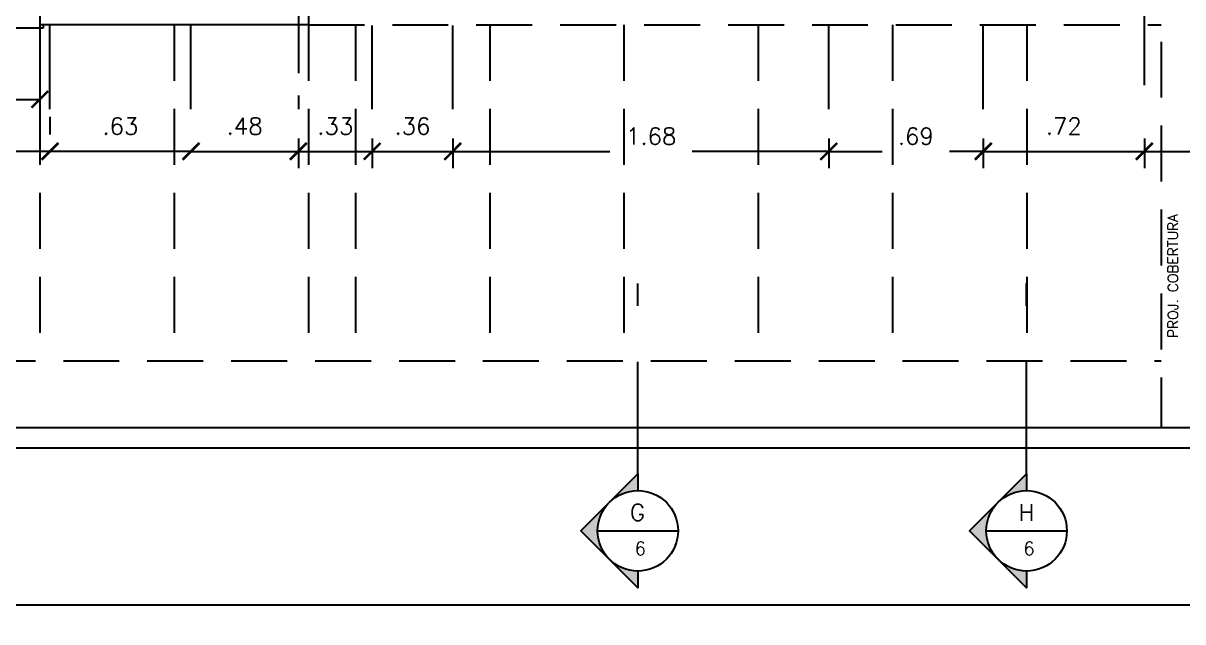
# Model space of a CAD drawing. Header units: millimetres. Extents: x 128 to 761, y 122 to 191.
# Drawn here: x 142.04 to 147.23, y 124.14 to 126.81 of the extents above; entities that cross this region are included whole.
import ezdxf
from ezdxf.enums import TextEntityAlignment as Align

# ---------------------------------------------------------------- set-up
doc = ezdxf.new("R2010")
doc.units = ezdxf.units.MM
for name, pattern in [('CENTER', [0.6, 0.375, -0.075, 0.075, -0.075]), ('DASHDOT', [1, 0.5, -0.25, 0, -0.25]), ('HIDDEN', [0.375, 0.25, -0.125])]:
    doc.linetypes.add(name, pattern=pattern)
for name, color, linetype in [('COTAS', 1, 'Continuous'), ('EIXOS', 141, 'CENTER'), ('LPROJ', 7, 'HIDDEN'), ('LVISTA02', 1, 'Continuous'), ('NOTAS', 2, 'Continuous'), ('REVEST', 2, 'Continuous')]:
    doc.layers.add(name, color=color, linetype=linetype)
doc.styles.add('100-50', font='romans.shx', dxfattribs={"height": 0.125})
doc.styles.add('60-50', font='romans.shx', dxfattribs={"height": 0.075})
doc.dimstyles.new('50', dxfattribs={"dimtxt": 0.1, "dimasz": 2.5, "dimexe": 1.25, "dimexo": 0.625, "dimgap": 0.075, "dimtad": 1, "dimzin": 0, "dimdsep": 46, "dimtxsty": '60-50', "dimcen": 2.5, "dimclrt": 3, "dimadec": 0, "dimazin": 0, "dimtfac": 1, "dimtmove": 0, "dimatfit": 3, "dimfxl": 1, "dimarcsym": 0})

# ---------------------------------------------------------------- blocks, each defined once
blk = doc.blocks.new('*D2')
at = {"layer": 'COTAS', "color": 0, "lineweight": -2}
blk.add_arc((150.1285, 124.9121), 0.5033, 98.5467, 171.4533, dxfattribs=at)
at = {"layer": 'COTAS', "color": 0}
for points in [[(150.0528, 125.4222), (150.0546, 125.3973), (150.1285, 125.4154)], [(149.6433, 124.986), (149.6184, 124.9878), (149.6252, 124.9121)]]:
    blk.add_solid(points, dxfattribs=at)
at = {"layer": 'DEFPOINTS', "color": 0}
for p in [(150.1285, 130.8221), (149.8769, 125.3479), (150.1285, 125.0021), (131.1685, 124.9121), (150.1285, 124.9121)]:
    blk.add_point(p, dxfattribs=at)
at = {"layer": 'COTAS', "color": 3, "insert": (149.6931, 125.3475), "char_height": 0.075, "attachment_point": 5, "rotation": 45, "style": '60-50'}
blk.add_mtext('90.00°', dxfattribs=at)
blk = doc.blocks.new('_ARCHTICK')
at = {"color": 0, "linetype": 'ByBlock', "const_width": 0.15}
blk.add_lwpolyline([(-0.5, -0.5), (0.5, 0.5)], dxfattribs=at)
blk = doc.blocks.new('*D3')
at = {"layer": 'COTAS', "color": 0, "lineweight": -2}
for p, q in [((142.1635, 126.3919), (142.1635, 126.3124)), ((142.7935, 126.2374), (142.1635, 126.2374))]:
    blk.add_line(p, q, dxfattribs=at)
at = {"layer": 'DEFPOINTS', "color": 0}
for p in [(142.7935, 126.519), (142.1635, 126.2374), (142.1635, 126.1419)]:
    blk.add_point(p, dxfattribs=at)
at = {"layer": 'COTAS', "color": 0, "lineweight": -2, "xscale": 0.075, "yscale": 0.075, "zscale": 0.075, "rotation": 180}
blk.add_blockref('_ARCHTICK', (142.1635, 126.2374), dxfattribs=at)
at = {"layer": 'COTAS', "color": 0, "lineweight": -2, "xscale": 0.075, "yscale": 0.075, "zscale": 0.075}
blk.add_blockref('_ARCHTICK', (142.7935, 126.2374), dxfattribs=at)
at = {"layer": 'COTAS', "color": 3, "insert": (142.4785, 126.3499), "char_height": 0.075, "attachment_point": 5, "style": '60-50'}
blk.add_mtext('.63', dxfattribs=at)
blk = doc.blocks.new('*D4')
at = {"layer": 'COTAS', "color": 0, "lineweight": -2}
for p, q in [((141.4735, 126.3919), (141.4735, 126.3124)), ((142.1635, 126.2374), (141.4735, 126.2374))]:
    blk.add_line(p, q, dxfattribs=at)
at = {"layer": 'DEFPOINTS', "color": 0}
for p in [(141.4735, 126.2374), (141.4735, 126.1419), (142.1635, 126.1419)]:
    blk.add_point(p, dxfattribs=at)
at = {"layer": 'COTAS', "color": 0, "lineweight": -2, "xscale": 0.075, "yscale": 0.075, "zscale": 0.075, "rotation": 180}
blk.add_blockref('_ARCHTICK', (141.4735, 126.2374), dxfattribs=at)
at = {"layer": 'COTAS', "color": 0, "lineweight": -2, "xscale": 0.075, "yscale": 0.075, "zscale": 0.075}
blk.add_blockref('_ARCHTICK', (142.1635, 126.2374), dxfattribs=at)
at = {"layer": 'COTAS', "color": 3, "insert": (141.8185, 126.3499), "char_height": 0.075, "attachment_point": 5, "style": '60-50'}
blk.add_mtext('.69', dxfattribs=at)
blk = doc.blocks.new('*D10')
at = {"layer": 'COTAS', "color": 0, "lineweight": -2}
for p, q in [((129.0085, 124.3993), (129.0085, 124.1365)), ((150.1285, 124.3993), (150.1285, 124.1365)), ((129.0085, 124.2115), (150.1285, 124.2115))]:
    blk.add_line(p, q, dxfattribs=at)
at = {"layer": 'DEFPOINTS', "color": 0}
for p in [(129.0085, 124.4743), (150.1285, 124.4743), (150.1285, 124.2115)]:
    blk.add_point(p, dxfattribs=at)
at = {"layer": 'COTAS', "color": 0, "lineweight": -2, "xscale": 0.075, "yscale": 0.075, "zscale": 0.075, "rotation": 180}
blk.add_blockref('_ARCHTICK', (129.0085, 124.2115), dxfattribs=at)
at = {"layer": 'COTAS', "color": 0, "lineweight": -2, "xscale": 0.075, "yscale": 0.075, "zscale": 0.075}
blk.add_blockref('_ARCHTICK', (150.1285, 124.2115), dxfattribs=at)
at = {"layer": 'COTAS', "color": 3, "insert": (139.5685, 124.324), "char_height": 0.075, "attachment_point": 5, "style": '60-50'}
blk.add_mtext('21.12', dxfattribs=at)
blk = doc.blocks.new('*D63')
at = {"layer": 'COTAS', "color": 0, "lineweight": -2}
for p, q in [((143.2735, 126.294), (143.2735, 126.1624)), ((142.7935, 126.2374), (143.2735, 126.2374))]:
    blk.add_line(p, q, dxfattribs=at)
at = {"layer": 'DEFPOINTS', "color": 0}
for p in [(143.2735, 126.369), (142.7935, 126.2374), (143.2735, 126.2374)]:
    blk.add_point(p, dxfattribs=at)
at = {"layer": 'COTAS', "color": 0, "lineweight": -2, "xscale": 0.075, "yscale": 0.075, "zscale": 0.075, "rotation": 180}
blk.add_blockref('_ARCHTICK', (142.7935, 126.2374), dxfattribs=at)
at = {"layer": 'COTAS', "color": 0, "lineweight": -2, "xscale": 0.075, "yscale": 0.075, "zscale": 0.075}
blk.add_blockref('_ARCHTICK', (143.2735, 126.2374), dxfattribs=at)
at = {"layer": 'COTAS', "color": 3, "insert": (143.0335, 126.3499), "char_height": 0.075, "attachment_point": 5, "style": '60-50'}
blk.add_mtext('.48', dxfattribs=at)
blk = doc.blocks.new('*D64')
at = {"layer": 'COTAS', "color": 0, "lineweight": -2}
for p, q in [((143.6035, 126.294), (143.6035, 126.1624)), ((143.2735, 126.2374), (143.6035, 126.2374))]:
    blk.add_line(p, q, dxfattribs=at)
at = {"layer": 'DEFPOINTS', "color": 0}
for p in [(143.2735, 126.369), (143.6035, 126.369), (143.6035, 126.2374)]:
    blk.add_point(p, dxfattribs=at)
at = {"layer": 'COTAS', "color": 0, "lineweight": -2, "xscale": 0.075, "yscale": 0.075, "zscale": 0.075, "rotation": 180}
blk.add_blockref('_ARCHTICK', (143.2735, 126.2374), dxfattribs=at)
at = {"layer": 'COTAS', "color": 0, "lineweight": -2, "xscale": 0.075, "yscale": 0.075, "zscale": 0.075}
blk.add_blockref('_ARCHTICK', (143.6035, 126.2374), dxfattribs=at)
at = {"layer": 'COTAS', "color": 3, "insert": (143.4385, 126.3499), "char_height": 0.075, "attachment_point": 5, "style": '60-50'}
blk.add_mtext('.33', dxfattribs=at)
blk = doc.blocks.new('*D65')
at = {"layer": 'COTAS', "color": 0, "lineweight": -2}
for p, q in [((143.9635, 126.294), (143.9635, 126.1624)), ((143.6035, 126.2374), (143.9635, 126.2374))]:
    blk.add_line(p, q, dxfattribs=at)
at = {"layer": 'DEFPOINTS', "color": 0}
for p in [(143.6035, 126.369), (143.9635, 126.369), (143.9635, 126.2374)]:
    blk.add_point(p, dxfattribs=at)
at = {"layer": 'COTAS', "color": 0, "lineweight": -2, "xscale": 0.075, "yscale": 0.075, "zscale": 0.075, "rotation": 180}
blk.add_blockref('_ARCHTICK', (143.6035, 126.2374), dxfattribs=at)
at = {"layer": 'COTAS', "color": 0, "lineweight": -2, "xscale": 0.075, "yscale": 0.075, "zscale": 0.075}
blk.add_blockref('_ARCHTICK', (143.9635, 126.2374), dxfattribs=at)
at = {"layer": 'COTAS', "color": 3, "insert": (143.7835, 126.3499), "char_height": 0.075, "attachment_point": 5, "style": '60-50'}
blk.add_mtext('.36', dxfattribs=at)
blk = doc.blocks.new('*D66')
at = {"layer": 'COTAS', "color": 0, "lineweight": -2}
for p, q in [((145.6435, 126.294), (145.6435, 126.1624)), ((143.9635, 126.2374), (144.6659, 126.2374)), ((145.6435, 126.2374), (145.0338, 126.2374))]:
    blk.add_line(p, q, dxfattribs=at)
at = {"layer": 'DEFPOINTS', "color": 0}
for p in [(143.9635, 126.369), (145.6435, 126.369), (145.6435, 126.2374)]:
    blk.add_point(p, dxfattribs=at)
at = {"layer": 'COTAS', "color": 0, "lineweight": -2, "xscale": 0.075, "yscale": 0.075, "zscale": 0.075, "rotation": 180}
blk.add_blockref('_ARCHTICK', (143.9635, 126.2374), dxfattribs=at)
at = {"layer": 'COTAS', "color": 0, "lineweight": -2, "xscale": 0.075, "yscale": 0.075, "zscale": 0.075}
blk.add_blockref('_ARCHTICK', (145.6435, 126.2374), dxfattribs=at)
at = {"layer": 'COTAS', "color": 3, "insert": (144.8499, 126.3049), "char_height": 0.075, "attachment_point": 5, "style": '60-50'}
blk.add_mtext('1.68', dxfattribs=at)
blk = doc.blocks.new('*D67')
at = {"layer": 'COTAS', "color": 0, "lineweight": -2}
for p, q in [((146.3335, 126.294), (146.3335, 126.1624)), ((145.6435, 126.2374), (145.8826, 126.2374)), ((146.3335, 126.2374), (146.1826, 126.2374))]:
    blk.add_line(p, q, dxfattribs=at)
at = {"layer": 'DEFPOINTS', "color": 0}
for p in [(145.6435, 126.369), (146.3335, 126.369), (146.3335, 126.2374)]:
    blk.add_point(p, dxfattribs=at)
at = {"layer": 'COTAS', "color": 0, "lineweight": -2, "xscale": 0.075, "yscale": 0.075, "zscale": 0.075, "rotation": 180}
blk.add_blockref('_ARCHTICK', (145.6435, 126.2374), dxfattribs=at)
at = {"layer": 'COTAS', "color": 0, "lineweight": -2, "xscale": 0.075, "yscale": 0.075, "zscale": 0.075}
blk.add_blockref('_ARCHTICK', (146.3335, 126.2374), dxfattribs=at)
at = {"layer": 'COTAS', "color": 3, "insert": (146.0326, 126.3049), "char_height": 0.075, "attachment_point": 5, "style": '60-50'}
blk.add_mtext('.69', dxfattribs=at)
blk = doc.blocks.new('*D68')
at = {"layer": 'COTAS', "color": 0, "lineweight": -2}
for p, q in [((147.0535, 126.294), (147.0535, 126.1624)), ((146.3335, 126.2374), (147.0535, 126.2374))]:
    blk.add_line(p, q, dxfattribs=at)
at = {"layer": 'DEFPOINTS', "color": 0}
for p in [(146.3335, 126.369), (147.0535, 126.369), (147.0535, 126.2374)]:
    blk.add_point(p, dxfattribs=at)
at = {"layer": 'COTAS', "color": 0, "lineweight": -2, "xscale": 0.075, "yscale": 0.075, "zscale": 0.075, "rotation": 180}
blk.add_blockref('_ARCHTICK', (146.3335, 126.2374), dxfattribs=at)
at = {"layer": 'COTAS', "color": 0, "lineweight": -2, "xscale": 0.075, "yscale": 0.075, "zscale": 0.075}
blk.add_blockref('_ARCHTICK', (147.0535, 126.2374), dxfattribs=at)
at = {"layer": 'COTAS', "color": 3, "insert": (146.6935, 126.3499), "char_height": 0.075, "attachment_point": 5, "style": '60-50'}
blk.add_mtext('.72', dxfattribs=at)
blk = doc.blocks.new('*D69')
at = {"layer": 'COTAS', "color": 0, "lineweight": -2}
for p, q in [((147.0535, 126.2374), (150.1285, 126.2374)), ((150.1285, 126.2454), (150.1285, 126.1624))]:
    blk.add_line(p, q, dxfattribs=at)
at = {"layer": 'DEFPOINTS', "color": 0}
for p in [(147.0535, 126.369), (150.1285, 126.3204), (150.1285, 126.2374)]:
    blk.add_point(p, dxfattribs=at)
at = {"layer": 'COTAS', "color": 0, "lineweight": -2, "xscale": 0.075, "yscale": 0.075, "zscale": 0.075, "rotation": 180}
blk.add_blockref('_ARCHTICK', (147.0535, 126.2374), dxfattribs=at)
at = {"layer": 'COTAS', "color": 0, "lineweight": -2, "xscale": 0.075, "yscale": 0.075, "zscale": 0.075}
blk.add_blockref('_ARCHTICK', (150.1285, 126.2374), dxfattribs=at)
at = {"layer": 'COTAS', "color": 3, "insert": (148.591, 126.3499), "char_height": 0.075, "attachment_point": 5, "style": '60-50'}
blk.add_mtext('3.075', dxfattribs=at)
blk = doc.blocks.new('*D78')
at = {"layer": 'COTAS', "color": 0, "lineweight": -2}
for p, q in [((147.8371, 128.5721), (147.8371, 127.9547)), ((147.0535, 126.5333), (147.0535, 128.1047)), ((147.0535, 128.0297), (147.3315, 128.0297)), ((147.8371, 128.0297), (147.7708, 128.0297))]:
    blk.add_line(p, q, dxfattribs=at)
at = {"layer": 'DEFPOINTS', "color": 0}
for p in [(147.8371, 128.6471), (147.8371, 128.0297), (147.0535, 126.4583)]:
    blk.add_point(p, dxfattribs=at)
at = {"layer": 'COTAS', "color": 0, "lineweight": -2, "xscale": 0.075, "yscale": 0.075, "zscale": 0.075, "rotation": 180}
blk.add_blockref('_ARCHTICK', (147.0535, 128.0297), dxfattribs=at)
at = {"layer": 'COTAS', "color": 0, "lineweight": -2, "xscale": 0.075, "yscale": 0.075, "zscale": 0.075}
blk.add_blockref('_ARCHTICK', (147.8371, 128.0297), dxfattribs=at)
at = {"layer": 'COTAS', "color": 3, "insert": (147.5512, 128.0972), "char_height": 0.075, "attachment_point": 5, "style": '60-50'}
blk.add_mtext('1.305', dxfattribs=at)
blk = doc.blocks.new('*D115')
at = {"layer": 'COTAS', "color": 0, "lineweight": -2}
for p, q in [((142.1185, 126.7121), (142.1185, 126.3946)), ((141.5185, 126.4696), (142.1185, 126.4696))]:
    blk.add_line(p, q, dxfattribs=at)
at = {"layer": 'DEFPOINTS', "color": 0}
for p in [(141.5185, 126.7871), (142.1185, 126.7871), (142.1185, 126.4696)]:
    blk.add_point(p, dxfattribs=at)
at = {"layer": 'COTAS', "color": 0, "lineweight": -2, "xscale": 0.075, "yscale": 0.075, "zscale": 0.075, "rotation": 180}
blk.add_blockref('_ARCHTICK', (141.5185, 126.4696), dxfattribs=at)
at = {"layer": 'COTAS', "color": 0, "lineweight": -2, "xscale": 0.075, "yscale": 0.075, "zscale": 0.075}
blk.add_blockref('_ARCHTICK', (142.1185, 126.4696), dxfattribs=at)
at = {"layer": 'COTAS', "color": 3, "insert": (141.8185, 126.5821), "char_height": 0.075, "attachment_point": 5, "style": '60-50'}
blk.add_mtext('.60', dxfattribs=at)

msp = doc.modelspace()

# ---------------------------------------------------------------- hatches: boundary and pattern name
at = {"layer": 'NOTAS'}
h = msp.add_hatch(color=1, dxfattribs=at)
h.paths.add_polyline_path([(144.6631, 124.67), (144.5358, 124.5427), (144.6631, 124.4154, -0.414214)])
h.paths.add_polyline_path([(144.6631, 124.4154), (144.7904, 124.2881), (144.7904, 124.3627, -0.198912)])
h.paths.add_polyline_path([(144.7904, 124.7227), (144.7904, 124.7972), (144.6631, 124.67, -0.198912)])
h = msp.add_hatch(color=1, dxfattribs=at)
h.paths.add_polyline_path([(146.3999, 124.67), (146.2727, 124.5427), (146.3999, 124.4154, -0.414214)])
h.paths.add_polyline_path([(146.3999, 124.4154), (146.5272, 124.2881), (146.5272, 124.3627, -0.198912)])
h.paths.add_polyline_path([(146.5272, 124.7227), (146.5272, 124.7972), (146.3999, 124.67, -0.198912)])

# ---------------------------------------------------------------- linework, layer by layer
at = {"layer": 'EIXOS'}
for p, q in [((143.9635, 126.425), (143.9635, 134.5249)), ((145.6435, 126.425), (145.6435, 134.5249)), ((147.0535, 126.5898), (147.0535, 134.5249)), ((142.1635, 126.425), (142.1635, 131.1396)), ((146.3335, 126.425), (146.3335, 130.5265)), ((143.6035, 126.425), (143.6035, 130.4932)), ((143.2735, 128.9865), (143.2735, 126.425)), ((142.7935, 126.425), (142.7935, 128.3208))]:
    msp.add_line(p, q, dxfattribs=at)
at = {"layer": 'LPROJ'}
for p, q in [((147.1285, 128.6021), (147.1285, 125.0021)), ((142.1185, 126.8021), (142.1185, 125.3021)), ((142.7185, 126.8021), (142.7185, 125.3021)), ((143.3185, 126.8021), (147.1285, 126.8021)), ((143.3185, 126.8021), (143.3185, 125.3021)), ((143.5285, 126.8021), (143.5285, 125.3021)), ((144.1285, 126.8021), (144.1285, 125.3021)), ((144.7285, 126.8021), (144.7285, 125.3021)), ((145.3285, 126.8021), (145.3285, 125.3021)), ((145.9285, 126.8021), (145.9285, 125.3021)), ((146.5285, 126.8021), (146.5285, 125.3021)), ((140.3485, 125.3021), (147.1285, 125.3021))]:
    msp.add_line(p, q, dxfattribs=at)
at = {"layer": 'LVISTA02'}
for p, q in [((142.1335, 126.7871), (141.5035, 126.7871)), ((142.1335, 126.8021), (142.1335, 126.7871))]:
    msp.add_line(p, q, dxfattribs=at)
at = {"layer": 'LVISTA02', "color": 2}
for p, q in [((150.1285, 125.0021), (131.2303, 125.0021)), ((150.1285, 124.9121), (131.1685, 124.9121))]:
    msp.add_line(p, q, dxfattribs=at)
at = {"layer": 'NOTAS', "color": 5, "linetype": 'DASHDOT'}
for p, q in [((144.7904, 124.7972), (144.7904, 125.7684)), ((146.5272, 124.7972), (146.5272, 125.7684))]:
    msp.add_line(p, q, dxfattribs=at)
at = {"layer": 'NOTAS', "color": 1, "ltscale": 0.5}
for p, q in [((144.6104, 124.5427), (144.9704, 124.5427)), ((146.3472, 124.5427), (146.7072, 124.5427))]:
    msp.add_line(p, q, dxfattribs=at)
for points in [[(144.7904, 124.3627), (144.7904, 124.2881), (144.5358, 124.5427), (144.7904, 124.7972), (144.7904, 124.7227)], [(146.5272, 124.3627), (146.5272, 124.2881), (146.2727, 124.5427), (146.5272, 124.7972), (146.5272, 124.7227)]]:
    msp.add_lwpolyline(points, dxfattribs=at)
at = {"layer": 'NOTAS', "color": 2, "ltscale": 0.5}
for centre in [(144.7904, 124.5427), (146.5272, 124.5427)]:
    msp.add_circle(centre, 0.18, dxfattribs=at)
at = {"layer": 'REVEST'}
for p, q in [((142.1185, 126.9521), (142.1185, 126.8021)), ((143.3185, 126.9521), (143.3185, 126.8021)), ((143.3185, 126.8021), (142.1185, 126.8021))]:
    msp.add_line(p, q, dxfattribs=at)

# ---------------------------------------------------------------- texts
at = {"layer": 'NOTAS', "color": 1, "style": '60-50'}
msp.add_text('PROJ. COBERTURA', height=0.045, rotation=90, dxfattribs=at).set_placement((147.2036, 125.4041))
at = {"layer": 'NOTAS', "color": 5, "ltscale": 0.5, "style": '100-50'}
for s, p in [('G', (144.7551, 124.5875)), ('H', (146.492, 124.5875))]:
    msp.add_text(s, height=0.075, dxfattribs=at).set_placement(p)
at = {"layer": 'NOTAS', "color": 2, "ltscale": 0.5, "style": '100-50'}
for p in [(144.8012, 124.434), (146.5381, 124.434)]:
    msp.add_text('6', height=0.06, dxfattribs=at).set_placement(p, align=Align.CENTER)

# ---------------------------------------------------------------- dimensions: what is measured, and where the dimension line sits
at = {"layer": 'COTAS'}
dim = msp.add_angular_dim_2l(base=(149.8769, 125.3479), line1=((150.1285, 125.0021), (150.1285, 130.8221)), line2=((150.1285, 124.9121), (131.1685, 124.9121)), dimstyle='50', override={"dimasz": 0.075, "dimexe": 0.075, "dimexo": 0.25, "dimzin": 4, "dimadec": 2, "dimazin": 1, "dimtmove": 2}, dxfattribs=at)
dim.commit()
dim.dimension.update_dxf_attribs({"geometry": '*D2', "text_midpoint": (149.6931, 125.3475)})
dim = msp.add_linear_dim(base=(147.8371, 128.0297), p1=(147.0535, 126.4583), p2=(147.8371, 128.6471), text='1.305', dimstyle='50', override={"dimasz": 0.075, "dimexe": 0.075, "dimexo": 0.075, "dimdec": 3, "dimzin": 4, "dimblk1": 'ARCHTICK', "dimblk2": 'ARCHTICK', "dimsah": 1, "dimtmove": 2}, dxfattribs=at)
dim.commit()
dim.dimension.update_dxf_attribs({"geometry": '*D78', "text_midpoint": (147.5512, 128.0972), "dimtype": 160})
for base, p1, p2, override, picture, middle in [((142.1185, 126.4696), (141.5185, 126.7871), (142.1185, 126.7871), {"dimasz": 0.075, "dimexe": 0.075, "dimexo": 0.075, "dimzin": 4, "dimblk1": 'ARCHTICK', "dimblk2": 'ARCHTICK', "dimsah": 1, "dimse1": 1, "dimtofl": 0, "dimtmove": 2}, '*D115', (141.8185, 126.5821)), ((142.1635, 126.2374), (142.7935, 126.519), (142.1635, 126.1419), {"dimasz": 0.075, "dimexe": 0.075, "dimexo": 0.25, "dimzin": 4, "dimblk1": 'ARCHTICK', "dimblk2": 'ARCHTICK', "dimsah": 1, "dimse1": 1, "dimtmove": 2}, '*D3', (142.4785, 126.3499)), ((141.4735, 126.2374), (142.1635, 126.1419), (141.4735, 126.1419), {"dimasz": 0.075, "dimexe": 0.075, "dimexo": 0.25, "dimzin": 4, "dimblk1": 'ARCHTICK', "dimblk2": 'ARCHTICK', "dimsah": 1, "dimse1": 1, "dimtmove": 2}, '*D4', (141.8185, 126.3499)), ((143.2735, 126.2374), (142.7935, 126.2374), (143.2735, 126.369), {"dimasz": 0.075, "dimexe": 0.075, "dimexo": 0.075, "dimzin": 4, "dimblk1": 'ARCHTICK', "dimblk2": 'ARCHTICK', "dimsah": 1, "dimtmove": 2}, '*D63', (143.0335, 126.3499)), ((143.6035, 126.2374), (143.2735, 126.369), (143.6035, 126.369), {"dimasz": 0.075, "dimexe": 0.075, "dimexo": 0.075, "dimzin": 4, "dimblk1": 'ARCHTICK', "dimblk2": 'ARCHTICK', "dimsah": 1, "dimse1": 1, "dimtmove": 2}, '*D64', (143.4385, 126.3499)), ((143.9635, 126.2374), (143.6035, 126.369), (143.9635, 126.369), {"dimasz": 0.075, "dimexe": 0.075, "dimexo": 0.075, "dimzin": 4, "dimblk1": 'ARCHTICK', "dimblk2": 'ARCHTICK', "dimsah": 1, "dimse1": 1, "dimtmove": 2}, '*D65', (143.7835, 126.3499)), ((147.0535, 126.2374), (146.3335, 126.369), (147.0535, 126.369), {"dimasz": 0.075, "dimexe": 0.075, "dimexo": 0.075, "dimzin": 4, "dimblk1": 'ARCHTICK', "dimblk2": 'ARCHTICK', "dimsah": 1, "dimse1": 1, "dimtmove": 2}, '*D68', (146.6935, 126.3499)), ((150.1285, 126.2374), (147.0535, 126.369), (150.1285, 126.3204), {"dimasz": 0.075, "dimexe": 0.075, "dimexo": 0.075, "dimdec": 3, "dimzin": 4, "dimblk1": 'ARCHTICK', "dimblk2": 'ARCHTICK', "dimsah": 1, "dimse1": 1, "dimtmove": 2}, '*D69', (148.591, 126.3499)), ((150.1285, 124.2115), (129.0085, 124.4743), (150.1285, 124.4743), {"dimasz": 0.075, "dimexe": 0.075, "dimexo": 0.075, "dimzin": 4, "dimblk1": 'ARCHTICK', "dimblk2": 'ARCHTICK', "dimsah": 1, "dimtmove": 2}, '*D10', (139.5685, 124.324))]:
    dim = msp.add_linear_dim(base=base, p1=p1, p2=p2, dimstyle='50', override=override, dxfattribs=at)
    dim.commit()
    dim.dimension.update_dxf_attribs({"geometry": picture, "text_midpoint": middle})
for base, p1, p2, picture, middle in [((145.6435, 126.2374), (143.9635, 126.369), (145.6435, 126.369), '*D66', (144.8499, 126.3049)), ((146.3335, 126.2374), (145.6435, 126.369), (146.3335, 126.369), '*D67', (146.0326, 126.3049))]:
    dim = msp.add_linear_dim(base=base, p1=p1, p2=p2, dimstyle='50', override={"dimasz": 0.075, "dimexe": 0.075, "dimexo": 0.075, "dimzin": 4, "dimblk1": 'ARCHTICK', "dimblk2": 'ARCHTICK', "dimsah": 1, "dimse1": 1, "dimtmove": 2}, dxfattribs=at)
    dim.commit()
    dim.dimension.update_dxf_attribs({"geometry": picture, "text_midpoint": middle, "dimtype": 160})

doc.saveas('drawing.dxf')
